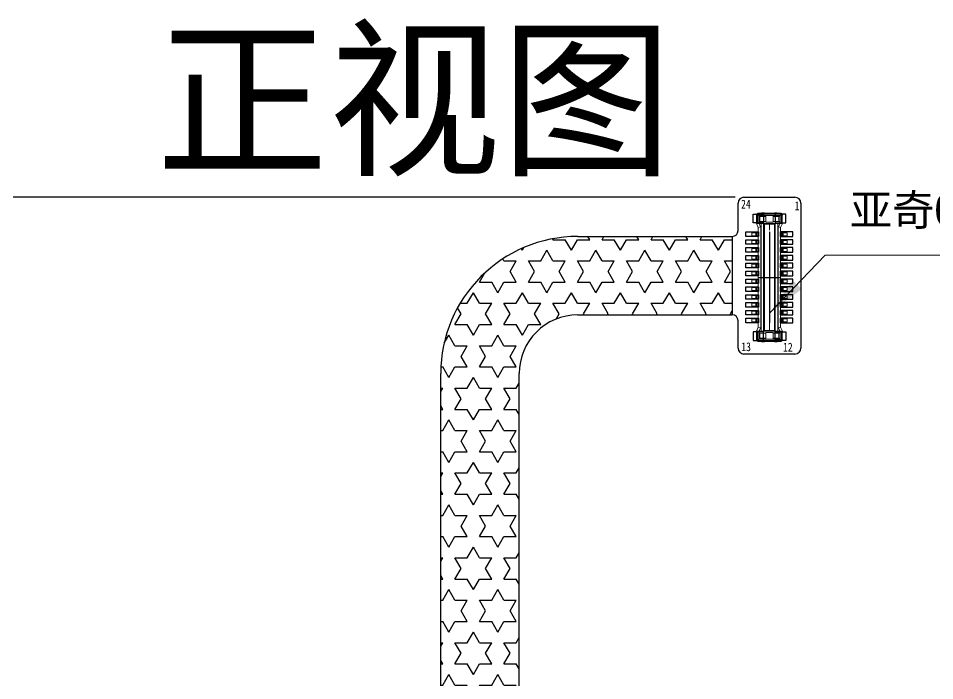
# Model space of a CAD drawing. Header units: inches. Extents: x 265 to 1423, y -753 to -394.
# Drawn here: x 1121.25 to 1168, y -570.27 to -536.46 of the extents above; entities that cross this region are included whole.
import ezdxf

# ---------------------------------------------------------------- set-up
doc = ezdxf.new("R2010")
doc.units = ezdxf.units.IN
doc.header["$LTSCALE"] = 0.909449
doc.header["$MEASUREMENT"] = 0
doc.header["$PDMODE"] = 3
doc.header["$PDSIZE"] = 0.3125
doc.linetypes.add('CENTER', pattern=[0.6, 0.375, -0.075, 0.075, -0.075])
doc.linetypes.add('CENTER2', pattern=[1.125, 0.75, -0.125, 0.125, -0.125])
doc.layers.get('0').update_dxf_attribs({"linetype": 'CONTINUOUS'})
doc.layers.get('Defpoints').update_dxf_attribs({"linetype": 'CONTINUOUS'})
for name, color, linetype in [('center', 1, 'CENTER'), ('DIM', 7, 'CONTINUOUS'), ('DIM（标注）', 3, 'CONTINUOUS')]:
    doc.layers.add(name, color=color, linetype=linetype)
doc.styles.add('CCN-1', font='SimSun.ttf', dxfattribs={"width": 0.85})
doc.styles.add('RD', font='ROMAND.shx', dxfattribs={"width": 0.8})
doc.styles.add('TITLE', font='arial.ttf')
doc.styles.add('中文', font='SimSun.ttf')
doc.styles.add('宋', font='SimSun.ttf', dxfattribs={"height": 2})
doc.styles.add('宋体', font='SimSun.ttf', dxfattribs={"width": 0.8})
doc.dimstyles.new('DIM-CCN', dxfattribs={"dimscale": 0.9, "dimtxt": 1.7, "dimasz": 1.8, "dimexe": 1.5, "dimexo": 0.5, "dimgap": 0.3, "dimtad": 1, "dimzin": 0, "dimdsep": 46, "dimtxsty": 'CCN-1', "dimblk": 'OPEN30', "dimcen": 0.05, "dimclrd": 256, "dimclre": 256, "dimclrt": 256, "dimadec": 0, "dimazin": 0, "dimtfac": 1, "dimtofl": 0, "dimtmove": 0, "dimatfit": 3, "dimldrblk": 'OPEN30', "dimfxl": 1, "dimtolj": 1, "dimtzin": 0, "dimlwd": -1, "dimlwe": -1, "dimarcsym": 0})
doc.dimstyles.new('ISO-25$7', dxfattribs={"dimscale": 0.5, "dimtxt": 2.5, "dimasz": 2, "dimexe": 1.25, "dimexo": 0.625, "dimtad": 0, "dimdsep": 46, "dimtxsty": 'TITLE', "dimcen": 2.5, "dimclrd": 7, "dimclre": 256, "dimclrt": 7, "dimadec": 0, "dimazin": 0, "dimtfac": 1, "dimtmove": 0, "dimatfit": 0, "dimfxl": 1, "dimlwd": 9, "dimlwe": 9, "dimarcsym": 0})

# ---------------------------------------------------------------- blocks, each defined once
blk = doc.blocks.new('*D173')
at = {"layer": 'Defpoints', "color": 0, "transparency": 16777216}
for p in [(1100.264, -545.595), (1158.268, -545.595), (1137.248, -606.521)]:
    blk.add_point(p, dxfattribs=at)
at = {"layer": 'DIM（标注）', "transparency": 16777216}
for p, q in [((1157.818, -545.595), (1099.364, -545.595)), ((1100.264, -604.271), (1100.264, -547.845)), ((1136.798, -606.521), (1099.364, -606.521))]:
    blk.add_line(p, q, dxfattribs=at)
for points in [[(1099.889, -547.845), (1100.639, -547.845), (1100.264, -545.595)], [(1099.889, -604.271), (1100.639, -604.271), (1100.264, -606.521)]]:
    blk.add_solid(points, dxfattribs=at)
at = {"layer": 'DIM（标注）', "transparency": 16777216, "insert": (1098.781, -576.058), "char_height": 2.25, "attachment_point": 5, "rotation": 90, "style": '宋体'}
blk.add_mtext('\\A1;60.93%%P0.5', dxfattribs=at)
blk = doc.blocks.new('_Open30')
at = {"color": 0, "linetype": 'ByBlock', "lineweight": -2}
for p, q in [((-1, 0.268), (0, 0)), ((0, 0), (-1, -0.268)), ((0, 0), (-1, 0))]:
    blk.add_line(p, q, dxfattribs=at)
blk = doc.blocks.new('A$C4DB71547')
at = {"color": 7, "lineweight": 5}
for p, q in [((-0.4, 3.267), (-0.4, 3.287)), ((-0.25, 3.287), (-0.4, 3.287)), ((-0.25, 3.267), (-0.25, 3.287)), ((0.25, 3.267), (0.25, 3.287)), ((0.25, 3.287), (0.4, 3.287)), ((0.4, 3.267), (0.4, 3.287)), ((-0.656, 3.178), (-0.657, 3.167)), ((-0.657, 2.737), (-0.657, 3.165)), ((-0.651, 3.187), (-0.656, 3.179)), ((-0.638, 3.192), (-0.651, 3.187)), ((-0.612, 3.194), (-0.638, 3.192)), ((-0.612, 2.737), (-0.612, 3.194)), ((-0.558, 3.267), (-0.558, 3.161)), ((-0.558, 3.267), (0.557, 3.267)), ((0.557, 3.217), (-0.558, 3.217)), ((-0.558, 3.161), (-0.542, 3.144)), ((-0.542, 2.796), (-0.542, 3.144)), ((-0.542, 3.144), (-0.539, 3.141)), ((-0.19, 3.141), (-0.539, 3.141)), ((-0.539, 3.141), (-0.485, 3.087)), ((-0.485, 2.837), (-0.485, 3.087)), ((-0.19, 3.087), (-0.485, 3.087)), ((-0.19, 2.837), (-0.485, 2.837)), ((-0.19, 2.796), (-0.19, 3.144)), ((0.19, 3.144), (-0.19, 3.144)), ((0.19, 2.796), (0.19, 3.144)), ((0.539, 3.141), (0.19, 3.141)), ((0.485, 3.087), (0.19, 3.087)), ((0.485, 2.837), (0.19, 2.837)), ((0.539, 3.141), (0.485, 3.087)), ((0.485, 3.087), (0.485, 2.837)), ((0.542, 3.144), (0.539, 3.141)), ((0.557, 3.161), (0.542, 3.144)), ((0.542, 2.796), (0.542, 3.144)), ((0.557, 3.267), (0.557, 3.161)), ((0.612, 2.737), (0.612, 3.194)), ((0.612, 3.194), (0.638, 3.192)), ((0.638, 3.192), (0.651, 3.187)), ((0.651, 3.187), (0.656, 3.178)), ((0.656, 3.178), (0.657, 3.167)), ((0.657, 2.737), (0.657, 3.165)), ((-0.658, 2.737), (-0.57, 2.537)), ((-0.532, 2.737), (-0.657, 2.737)), ((-0.578, 2.737), (-0.542, 2.796)), ((-0.457, 2.565), (-0.57, 2.537)), ((-0.57, -2.564), (-0.57, 2.537)), ((-0.457, 2.565), (-0.532, 2.737)), ((-0.519, 2.737), (-0.532, 2.737)), ((0.532, 2.737), (-0.519, 2.737)), ((-0.445, 2.569), (-0.457, 2.565)), ((-0.445, 2.569), (-0.445, -2.595)), ((-0.425, -2.763), (-0.425, 2.737)), ((-0.3, -2.763), (-0.3, 2.737)), ((-0.26, 2.697), (-0.3, 2.737)), ((-0.26, 2.697), (-0.26, -2.723)), ((0.26, 2.697), (-0.26, 2.697)), ((0.19, 2.796), (-0.19, 2.796)), ((0.26, 2.697), (0.3, 2.737)), ((0.26, 2.697), (0.26, -2.723)), ((0.3, 2.737), (0.3, -2.763)), ((0.425, -2.763), (0.425, 2.737)), ((0.445, 2.569), (0.445, -2.595)), ((0.445, 2.569), (0.457, 2.565)), ((0.532, 2.737), (0.457, 2.565)), ((0.457, 2.565), (0.57, 2.537)), ((0.657, 2.737), (0.532, 2.737)), ((0.578, 2.737), (0.542, 2.796)), ((0.657, 2.737), (0.57, 2.537)), ((0.57, -2.564), (0.57, 2.537)), ((-0.9, 2.112), (-0.9, 2.262)), ((-0.57, 2.262), (-0.9, 2.262)), ((-0.57, 2.112), (-0.9, 2.112)), ((-0.7, 2.112), (-0.7, 2.262)), ((-0.652, 2.262), (-0.652, 2.112)), ((-0.6, 2.112), (-0.6, 2.262)), ((0.9, 2.262), (0.57, 2.262)), ((0.9, 2.112), (0.57, 2.112)), ((0.6, 2.112), (0.6, 2.262)), ((0.652, 2.112), (0.652, 2.262)), ((0.7, 2.262), (0.7, 2.112)), ((0.9, 2.112), (0.9, 2.262)), ((-0.9, 1.712), (-0.9, 1.862)), ((-0.57, 1.862), (-0.9, 1.862)), ((-0.57, 1.712), (-0.9, 1.712)), ((-0.9, 1.312), (-0.9, 1.462)), ((-0.57, 1.462), (-0.9, 1.462)), ((-0.7, 1.712), (-0.7, 1.862)), ((-0.7, 1.312), (-0.7, 1.462)), ((-0.652, 1.862), (-0.652, 1.712)), ((-0.652, 1.462), (-0.652, 1.312)), ((-0.6, 1.712), (-0.6, 1.862)), ((-0.6, 1.312), (-0.6, 1.462)), ((0.9, 1.862), (0.57, 1.862)), ((0.9, 1.712), (0.57, 1.712)), ((0.9, 1.462), (0.57, 1.462)), ((0.6, 1.712), (0.6, 1.862)), ((0.6, 1.312), (0.6, 1.462)), ((0.652, 1.712), (0.652, 1.862)), ((0.652, 1.312), (0.652, 1.462)), ((0.7, 1.862), (0.7, 1.712)), ((0.7, 1.462), (0.7, 1.312)), ((0.9, 1.712), (0.9, 1.862)), ((0.9, 1.312), (0.9, 1.462)), ((-0.57, 1.312), (-0.9, 1.312)), ((-0.9, 0.912), (-0.9, 1.062)), ((-0.57, 1.062), (-0.9, 1.062)), ((-0.7, 0.912), (-0.7, 1.062)), ((-0.652, 1.062), (-0.652, 0.912)), ((-0.6, 0.912), (-0.6, 1.062)), ((0.9, 1.312), (0.57, 1.312)), ((0.9, 1.062), (0.57, 1.062)), ((0.6, 0.912), (0.6, 1.062)), ((0.652, 0.912), (0.652, 1.062)), ((0.7, 1.062), (0.7, 0.912)), ((0.9, 0.912), (0.9, 1.062)), ((-0.57, 0.912), (-0.9, 0.912)), ((-0.9, 0.512), (-0.9, 0.662)), ((-0.57, 0.662), (-0.9, 0.662)), ((-0.57, 0.512), (-0.9, 0.512)), ((-0.7, 0.512), (-0.7, 0.662)), ((-0.652, 0.662), (-0.652, 0.512)), ((-0.6, 0.512), (-0.6, 0.662)), ((0.9, 0.912), (0.57, 0.912)), ((0.9, 0.662), (0.57, 0.662)), ((0.9, 0.512), (0.57, 0.512)), ((0.6, 0.512), (0.6, 0.662)), ((0.652, 0.512), (0.652, 0.662)), ((0.7, 0.662), (0.7, 0.512)), ((0.9, 0.512), (0.9, 0.662)), ((-0.9, 0.112), (-0.9, 0.262)), ((-0.57, 0.262), (-0.9, 0.262)), ((-0.57, 0.112), (-0.9, 0.112)), ((-0.7, 0.112), (-0.7, 0.262)), ((-0.652, 0.262), (-0.652, 0.112)), ((-0.6, 0.112), (-0.6, 0.262)), ((0.9, 0.262), (0.57, 0.262)), ((0.9, 0.112), (0.57, 0.112)), ((0.6, 0.112), (0.6, 0.262)), ((0.652, 0.112), (0.652, 0.262)), ((0.7, 0.262), (0.7, 0.112)), ((0.9, 0.112), (0.9, 0.262)), ((-0.9, -0.288), (-0.9, -0.138)), ((-0.57, -0.138), (-0.9, -0.138)), ((-0.57, -0.288), (-0.9, -0.288)), ((-0.7, -0.288), (-0.7, -0.138)), ((-0.652, -0.138), (-0.652, -0.288)), ((-0.6, -0.288), (-0.6, -0.138)), ((0.9, -0.138), (0.57, -0.138)), ((0.9, -0.288), (0.57, -0.288)), ((0.6, -0.288), (0.6, -0.138)), ((0.652, -0.288), (0.652, -0.138)), ((0.7, -0.138), (0.7, -0.288)), ((0.9, -0.288), (0.9, -0.138)), ((-0.9, -0.688), (-0.9, -0.538)), ((-0.57, -0.538), (-0.9, -0.538)), ((-0.57, -0.688), (-0.9, -0.688)), ((-0.7, -0.688), (-0.7, -0.538)), ((-0.652, -0.538), (-0.652, -0.688)), ((-0.6, -0.688), (-0.6, -0.538)), ((0.9, -0.538), (0.57, -0.538)), ((0.9, -0.688), (0.57, -0.688)), ((0.6, -0.688), (0.6, -0.538)), ((0.652, -0.688), (0.652, -0.538)), ((0.7, -0.538), (0.7, -0.688)), ((0.9, -0.688), (0.9, -0.538)), ((-0.9, -1.088), (-0.9, -0.938)), ((-0.57, -0.938), (-0.9, -0.938)), ((-0.57, -1.088), (-0.9, -1.088)), ((-0.9, -1.488), (-0.9, -1.338)), ((-0.57, -1.338), (-0.9, -1.338)), ((-0.7, -1.088), (-0.7, -0.938)), ((-0.7, -1.488), (-0.7, -1.338)), ((-0.652, -0.938), (-0.652, -1.088)), ((-0.652, -1.338), (-0.652, -1.488)), ((-0.6, -1.088), (-0.6, -0.938)), ((-0.6, -1.488), (-0.6, -1.338)), ((0.9, -0.938), (0.57, -0.938)), ((0.9, -1.088), (0.57, -1.088)), ((0.9, -1.338), (0.57, -1.338)), ((0.6, -1.088), (0.6, -0.938)), ((0.6, -1.488), (0.6, -1.338)), ((0.652, -1.088), (0.652, -0.938)), ((0.652, -1.488), (0.652, -1.338)), ((0.7, -0.938), (0.7, -1.088)), ((0.7, -1.338), (0.7, -1.488)), ((0.9, -1.088), (0.9, -0.938)), ((0.9, -1.488), (0.9, -1.338)), ((-0.57, -1.488), (-0.9, -1.488)), ((-0.9, -1.888), (-0.9, -1.738)), ((-0.57, -1.738), (-0.9, -1.738)), ((-0.7, -1.888), (-0.7, -1.738)), ((-0.652, -1.738), (-0.652, -1.888)), ((-0.6, -1.888), (-0.6, -1.738)), ((0.9, -1.488), (0.57, -1.488)), ((0.9, -1.738), (0.57, -1.738)), ((0.6, -1.888), (0.6, -1.738)), ((0.652, -1.888), (0.652, -1.738)), ((0.7, -1.738), (0.7, -1.888)), ((0.9, -1.888), (0.9, -1.738)), ((-0.57, -1.888), (-0.9, -1.888)), ((-0.9, -2.288), (-0.9, -2.138)), ((-0.57, -2.138), (-0.9, -2.138)), ((-0.57, -2.288), (-0.9, -2.288)), ((-0.7, -2.288), (-0.7, -2.138)), ((-0.652, -2.138), (-0.652, -2.288)), ((-0.6, -2.288), (-0.6, -2.138)), ((0.9, -1.888), (0.57, -1.888)), ((0.9, -2.138), (0.57, -2.138)), ((0.9, -2.288), (0.57, -2.288)), ((0.6, -2.288), (0.6, -2.138)), ((0.652, -2.288), (0.652, -2.138)), ((0.7, -2.138), (0.7, -2.288)), ((0.9, -2.288), (0.9, -2.138)), ((-0.658, -2.764), (-0.57, -2.564)), ((-0.657, -3.191), (-0.657, -2.764)), ((-0.532, -2.764), (-0.657, -2.764)), ((-0.612, -3.221), (-0.612, -2.763)), ((-0.578, -2.763), (-0.542, -2.822)), ((-0.457, -2.592), (-0.57, -2.564)), ((-0.457, -2.592), (-0.532, -2.764)), ((0.519, -2.763), (-0.532, -2.763)), ((-0.445, -2.595), (-0.457, -2.592)), ((-0.26, -2.723), (-0.3, -2.763)), ((0.26, -2.723), (-0.26, -2.723)), ((0.26, -2.723), (0.3, -2.763)), ((0.445, -2.595), (0.457, -2.592)), ((0.457, -2.592), (0.57, -2.564)), ((0.532, -2.764), (0.457, -2.592)), ((0.532, -2.764), (0.519, -2.763)), ((0.657, -2.764), (0.532, -2.764)), ((0.578, -2.763), (0.542, -2.822)), ((0.657, -2.763), (0.57, -2.564)), ((0.612, -3.221), (0.612, -2.763)), ((0.657, -3.193), (0.657, -2.763)), ((-0.656, -3.205), (-0.657, -3.194)), ((-0.651, -3.213), (-0.656, -3.205)), ((-0.638, -3.219), (-0.651, -3.213)), ((-0.612, -3.221), (-0.638, -3.219)), ((-0.558, -3.188), (-0.542, -3.171)), ((-0.558, -3.293), (-0.558, -3.188)), ((0.557, -3.243), (-0.558, -3.243)), ((-0.542, -3.171), (-0.542, -2.822)), ((-0.542, -3.171), (-0.539, -3.167)), ((-0.539, -3.167), (-0.485, -3.113)), ((-0.539, -3.167), (-0.19, -3.167)), ((-0.485, -3.113), (-0.485, -2.863)), ((-0.19, -2.863), (-0.485, -2.863)), ((-0.19, -3.113), (-0.485, -3.113)), ((-0.19, -3.17), (-0.19, -2.823)), ((0.19, -2.823), (-0.19, -2.823)), ((0.19, -3.17), (-0.19, -3.17)), ((0.19, -3.17), (0.19, -2.823)), ((0.485, -2.863), (0.19, -2.863)), ((0.485, -3.113), (0.19, -3.113)), ((0.19, -3.167), (0.539, -3.167)), ((0.485, -2.863), (0.485, -3.113)), ((0.539, -3.167), (0.485, -3.113)), ((0.542, -3.171), (0.539, -3.167)), ((0.542, -3.171), (0.542, -2.822)), ((0.557, -3.188), (0.542, -3.171)), ((0.557, -3.293), (0.557, -3.188)), ((0.612, -3.221), (0.638, -3.219)), ((0.638, -3.219), (0.651, -3.213)), ((0.651, -3.213), (0.656, -3.205)), ((0.656, -3.205), (0.657, -3.193)), ((0.557, -3.293), (-0.558, -3.293)), ((-0.4, -3.313), (-0.4, -3.293)), ((-0.25, -3.313), (-0.4, -3.313)), ((-0.25, -3.313), (-0.25, -3.293)), ((0.25, -3.313), (0.25, -3.293)), ((0.25, -3.313), (0.4, -3.313)), ((0.4, -3.313), (0.4, -3.293))]:
    blk.add_line(p, q, dxfattribs=at)
for centre, radius, start, end in [((-0.558, 3.167), 0.1, 90, 180), ((-0.551, 3.165), 0.107, 178.6047, 180.0137), ((-0.635, 3.171), 0.0222, 158.7819, 162.5326), ((0.557, 3.167), 0.1, 0, 90), ((0.551, 3.165), 0.107, 359.9863, 1.3953), ((-0.553, -3.191), 0.105, 179.9883, 181.4198), ((-0.558, -3.193), 0.1, 180, 270), ((0.557, -3.193), 0.1, 270, 0), ((0.549, -3.191), 0.109, 358.8887, 0.0064)]:
    blk.add_arc(centre, radius, start, end, dxfattribs=at)
at = {"color": 7, "lineweight": 5, "extrusion": (0, 0, -1)}
for centre, major_axis, start_param, end_param in [((0.557, 2.995), (0.065, 0.198), -0.707723, -0.127253), ((-0.558, -3.021), (0.065, 0.198), -3.849315, -3.268845), ((0.557, -3.021), (-0.065, 0.198), -3.01434, -2.43387)]:
    blk.add_ellipse(centre, major_axis=major_axis, ratio=0.383764, start_param=start_param, end_param=end_param, dxfattribs=at)
at = {"color": 7, "lineweight": 5}
for points, knots in [([(-0.638, 3.192), (-0.628, 3.201), (-0.601, 3.213), (-0.573, 3.217), (-0.558, 3.217)], [0, 0, 0, 0, 0.465306, 1, 1, 1, 1]), ([(-0.558, 3.161), (-0.561, 3.166), (-0.569, 3.174), (-0.582, 3.184), (-0.597, 3.192), (-0.607, 3.194), (-0.612, 3.194)], [0, 0, 0, 0, 0.262675, 0.518002, 0.763606, 1, 1, 1, 1]), ([(-0.542, 2.796), (-0.538, 2.801), (-0.532, 2.811), (-0.519, 2.824), (-0.503, 2.834), (-0.491, 2.837), (-0.485, 2.837)], [0, 0, 0, 0, 0.241737, 0.487994, 0.740729, 1, 1, 1, 1]), ([(0.542, 2.796), (0.539, 2.801), (0.532, 2.811), (0.519, 2.824), (0.504, 2.834), (0.491, 2.837), (0.485, 2.837)], [0, 0, 0, 0, 0.241777, 0.488003, 0.740705, 1, 1, 1, 1]), ([(0.557, 3.217), (0.573, 3.217), (0.601, 3.213), (0.628, 3.201), (0.638, 3.192)], [0, 0, 0, 0, 0.534694, 1, 1, 1, 1]), ([(0.657, -2.764), (0.657, -2.764), (0.657, -2.764), (0.657, -2.764), (0.657, -2.764), (0.657, -2.763), (0.657, -2.763)], [0, 0, 0, 0, 0.099063, 0.225886, 0.451708, 1, 1, 1, 1]), ([(-0.638, -3.219), (-0.628, -3.227), (-0.601, -3.239), (-0.573, -3.243), (-0.558, -3.243)], [0, 0, 0, 0, 0.465306, 1, 1, 1, 1]), ([(-0.542, -2.823), (-0.538, -2.828), (-0.532, -2.838), (-0.519, -2.85), (-0.503, -2.86), (-0.491, -2.863), (-0.485, -2.863)], [0, 0, 0, 0, 0.241737, 0.487994, 0.740729, 1, 1, 1, 1]), ([(0.542, -2.822), (0.539, -2.827), (0.532, -2.837), (0.519, -2.85), (0.504, -2.86), (0.491, -2.863), (0.485, -2.863)], [0, 0, 0, 0, 0.241777, 0.488003, 0.740705, 1, 1, 1, 1]), ([(0.557, -3.243), (0.573, -3.243), (0.601, -3.239), (0.628, -3.227), (0.638, -3.219)], [0, 0, 0, 0, 0.534694, 1, 1, 1, 1])]:
    blk.add_open_spline(points, degree=3, knots=knots, dxfattribs=at)
at = {"layer": 'center', "linetype": 'CENTER2', "lineweight": 5}
for p, q in [((0, 2.697), (0, -2.723)), ((0.26, 0), (-0.26, 0))]:
    blk.add_line(p, q, dxfattribs=at)
at = {"lineweight": 5, "insert": (0.227, 3.133), "char_height": 0.005, "width": 52.19003, "attachment_point": 1, "style": 'RD'}
blk.add_mtext('{\\fFZShuTi|b0|i0|c134|p2;\\C5;REX Electronics CON-Kyocea 14-5804-024-000-829+}', dxfattribs=at)
blk = doc.blocks.new('A$C2D12074D')
at = {"color": 6}
for p, q in [((0, -0.55), (0, 0.55)), ((-2.315, 0), (2.315, 0))]:
    blk.add_line(p, q, dxfattribs=at)
for points in [[(-2.315, 1.2), (-2.315, 0.55), (-2.085, 0.55), (-2.085, 1.2)], [(-1.915, 1.2), (-1.915, 0.55), (-1.685, 0.55), (-1.685, 1.2)], [(-1.515, 1.2), (-1.515, 0.55), (-1.285, 0.55), (-1.285, 1.2)], [(-1.115, 1.2), (-1.115, 0.55), (-0.885, 0.55), (-0.885, 1.2)], [(-0.715, 1.2), (-0.715, 0.55), (-0.485, 0.55), (-0.485, 1.2)], [(-0.315, 1.2), (-0.315, 0.55), (-0.085, 0.55), (-0.085, 1.2)], [(0.085, 1.2), (0.085, 0.55), (0.315, 0.55), (0.315, 1.2)], [(0.485, 1.2), (0.485, 0.55), (0.715, 0.55), (0.715, 1.2)], [(0.885, 1.2), (0.885, 0.55), (1.115, 0.55), (1.115, 1.2)], [(1.285, 1.2), (1.285, 0.55), (1.515, 0.55), (1.515, 1.2)], [(1.685, 1.2), (1.685, 0.55), (1.915, 0.55), (1.915, 1.2)], [(2.085, 1.2), (2.085, 0.55), (2.315, 0.55), (2.315, 1.2)], [(-3.23, 0.83), (-3.23, 0.3), (-2.78, 0.3), (-2.78, 0.83)], [(3.23, 0.83), (3.23, 0.3), (2.78, 0.3), (2.78, 0.83)], [(-3.23, -0.83), (-3.23, -0.3), (-2.78, -0.3), (-2.78, -0.83)], [(3.23, -0.83), (3.23, -0.3), (2.78, -0.3), (2.78, -0.83)], [(-2.315, -1.2), (-2.315, -0.55), (-2.085, -0.55), (-2.085, -1.2)], [(-1.915, -1.2), (-1.915, -0.55), (-1.685, -0.55), (-1.685, -1.2)], [(-1.515, -1.2), (-1.515, -0.55), (-1.285, -0.55), (-1.285, -1.2)], [(-1.115, -1.2), (-1.115, -0.55), (-0.885, -0.55), (-0.885, -1.2)], [(-0.715, -1.2), (-0.715, -0.55), (-0.485, -0.55), (-0.485, -1.2)], [(-0.315, -1.2), (-0.315, -0.55), (-0.085, -0.55), (-0.085, -1.2)], [(0.085, -1.2), (0.085, -0.55), (0.315, -0.55), (0.315, -1.2)], [(0.485, -1.2), (0.485, -0.55), (0.715, -0.55), (0.715, -1.2)], [(0.885, -1.2), (0.885, -0.55), (1.115, -0.55), (1.115, -1.2)], [(1.285, -1.2), (1.285, -0.55), (1.515, -0.55), (1.515, -1.2)], [(1.685, -1.2), (1.685, -0.55), (1.915, -0.55), (1.915, -1.2)], [(2.085, -1.2), (2.085, -0.55), (2.315, -0.55), (2.315, -1.2)]]:
    blk.add_lwpolyline(points, close=True, dxfattribs=at)

msp = doc.modelspace()

# ---------------------------------------------------------------- hatches: boundary and pattern name
h = msp.add_hatch()
h.set_pattern_fill('STARS', color=5, scale=5, style=0)
h.set_pattern_definition([(0, (442.2761, 0), (0, 1.0825318), [0.625, -0.625]), (60, (442.2761, 0), (-0.9375, 0.5412659), [0.625, -0.625]), (120, (442.5886, 0.5413), (-0.9375, -0.5412659), [0.625, -0.625])])
h.paths.add_polyline_path([(1146.801, -554.595, -0.414214), (1149.801, -551.595), (1157.668, -551.595), (1157.668, -547.595), (1149.801, -547.595, 0.414214), (1142.801, -554.595), (1142.801, -576.227, -0.414214), (1141.801, -577.227), (1134.101, -577.227, 0.414214), (1132.101, -579.227), (1132.101, -594.686), (1159.87, -594.686, 0.01912), (1160.804, -593.245), (1160.804, -580.227, 0.414214), (1157.804, -577.227), (1147.801, -577.227, -0.414214), (1146.801, -576.227)])
h.paths.add_polyline_path([(1144.883, -580.7), (1146.723, -580.7, -2.414256), (1146.743, -580.72), (1146.743, -581.543, -1.180063), (1146.736, -581.582, -1.180048), (1146.698, -581.589), (1144.883, -581.589, -2.414171), (1144.863, -581.569), (1144.863, -580.72, -2.414171)], flags=0)
h.paths.add_polyline_path([(1147.071, -580.805), (1147.579, -580.805, -1.056683), (1147.599, -580.806, -0.446875), (1147.589, -580.817), (1147.589, -580.907, -1), (1147.589, -580.927), (1147.589, -581.019, -1), (1147.589, -581.04), (1147.589, -581.063, -1), (1147.589, -581.084), (1147.589, -582.01, -0.615346), (1147.597, -582.026, -1.381745), (1147.579, -582.032), (1147.071, -582.032, -2.414214), (1147.061, -582.022), (1147.061, -580.815, -0.676517), (1147.054, -580.798, -0.676517)], flags=0)
h.paths.add_polyline_path([(1148.259, -580.725, -2.414214), (1148.269, -580.735), (1148.269, -581.941, -0.676517), (1148.276, -581.959, -0.676517), (1148.258, -581.952), (1147.751, -581.952, -1.056683), (1147.73, -581.951, -0.446875), (1147.74, -581.939), (1147.74, -581.85, -1), (1147.74, -581.829), (1147.74, -581.737, -1), (1147.74, -581.717), (1147.74, -581.693, -1), (1147.74, -581.673), (1147.74, -580.747, -0.615346), (1147.732, -580.731, -1.381745), (1147.751, -580.725)], flags=0)
h.paths.add_polyline_path([(1147.749, -580.731, -1.980676), (1147.732, -580.731, -1.980676)], flags=0)
h.paths.add_polyline_path([(1147.589, -580.795, 1), (1147.589, -580.815)], flags=0)
h.paths.add_polyline_path([(1148.269, -580.714, 1), (1148.269, -580.735, 1)], flags=0)
h.paths.add_polyline_path([(1148.438, -580.778), (1148.946, -580.778, -2.414214), (1148.956, -580.789), (1148.956, -581.995, -0.676517), (1148.963, -582.013, -0.676517), (1148.946, -582.006), (1148.438, -582.006, -1.056683), (1148.418, -582.004, -0.446875), (1148.428, -581.993), (1148.428, -581.904, -1), (1148.428, -581.883), (1148.428, -581.791, -1), (1148.428, -581.771), (1148.428, -581.747, -1), (1148.428, -581.726), (1148.428, -580.801, -0.615346), (1148.42, -580.784, -1.381745)], flags=0)
h.paths.add_polyline_path([(1148.436, -580.784, -0.615348), (1148.428, -580.801, -0.615346), (1148.42, -580.784, -1.980673)], flags=0)
h.paths.add_polyline_path([(1144.883, -580.7), (1146.723, -580.7, -2.414256), (1146.743, -580.72), (1146.743, -581.543, -0.858036), (1146.749, -581.582, -0.858036), (1146.743, -581.621), (1146.743, -582.445, -1.180063), (1146.736, -582.484, -1.180048), (1146.698, -582.49), (1144.883, -582.49, -2.414171), (1144.863, -582.47), (1144.863, -581.621, -0.512803), (1144.844, -581.595, -0.512803), (1144.863, -581.569), (1144.863, -580.72, -2.414171)], flags=0)
h.paths.add_polyline_path([(1144.883, -580.7, -1), (1144.843, -580.7, -1)], flags=0)
h.paths.add_polyline_path([(1148.946, -580.778, 1), (1148.966, -580.778, 1)], flags=0)
h.paths.add_polyline_path([(1147.061, -582.022, 1), (1147.061, -582.042, 1)], flags=0)
h.paths.add_polyline_path([(1147.74, -581.942, -1), (1147.74, -581.962, -1)], flags=0)
h.paths.add_polyline_path([(1147.597, -582.026, -0.615348), (1147.589, -582.042, -0.615346), (1147.581, -582.026, -1.980673)], flags=0)
h.paths.add_polyline_path([(1145.305, -582.55), (1145.398, -582.55, -1), (1145.418, -582.55), (1145.442, -582.55, -1), (1145.462, -582.55), (1146.388, -582.55, -0.615346), (1146.404, -582.542, -1.381745), (1146.41, -582.56), (1146.41, -583.068, -1), (1146.41, -583.089), (1146.41, -583.089, -1), (1146.41, -583.11), (1146.41, -583.618, -2.414214), (1146.4, -583.628), (1145.194, -583.628, -0.676517), (1145.176, -583.635, -0.676517), (1145.183, -583.617), (1145.183, -583.11, -1), (1145.183, -583.089), (1145.183, -583.089, -0.19644), (1145.176, -583.086, -0.676517), (1145.183, -583.068), (1145.183, -582.56, -1.056683), (1145.184, -582.54, -0.446875), (1145.196, -582.55), (1145.285, -582.55, -1)], flags=0)
h.paths.add_polyline_path([(1144.883, -581.601), (1146.723, -581.601, -2.414256), (1146.743, -581.621), (1146.743, -582.445, -1.180063), (1146.736, -582.484, -1.180048), (1146.698, -582.49), (1144.883, -582.49, -2.414171), (1144.863, -582.47), (1144.863, -581.621, -2.414171)], flags=0)
h.paths.add_polyline_path([(1148.428, -581.995, -1), (1148.428, -582.016, -1)], flags=0)
h.paths.add_polyline_path([(1141.76, -582.192), (1141.76, -589.981), (1136.687, -589.981), (1136.687, -582.192)], flags=16)
h.paths.add_polyline_path([(1145.305, -582.55), (1145.398, -582.55, -1), (1145.418, -582.55), (1145.442, -582.55, -1), (1145.462, -582.55), (1146.388, -582.55, -0.615346), (1146.404, -582.542, -1.381745), (1146.41, -582.56), (1146.41, -583.068, -2.414214), (1146.4, -583.079), (1145.194, -583.079, -0.676517), (1145.176, -583.086, -0.676517), (1145.183, -583.068), (1145.183, -582.56, -1.056683), (1145.184, -582.54, -0.446875), (1145.196, -582.55), (1145.285, -582.55, -1)], flags=0)
h.paths.add_polyline_path([(1145.305, -583.1), (1145.398, -583.1, -1), (1145.418, -583.1), (1145.442, -583.1, -1), (1145.462, -583.1), (1146.388, -583.1, -0.615346), (1146.404, -583.091, -1.381745), (1146.41, -583.11), (1146.41, -583.618, -2.414214), (1146.4, -583.628), (1145.194, -583.628, -0.676517), (1145.176, -583.635, -0.676517), (1145.183, -583.617), (1145.183, -583.11, -1.056683), (1145.184, -583.089, -0.446875), (1145.196, -583.1), (1145.285, -583.1, -1)], flags=0)
h.paths.add_polyline_path([(1145.173, -583.1, -1), (1145.193, -583.1, -1)], flags=0)
h.paths.add_polyline_path([(1150.549, -580.679), (1150.989, -580.679), (1154.389, -580.679), (1154.749, -580.679), (1154.749, -581.879), (1154.749, -583.079), (1154.149, -583.079), (1154.149, -583.529), (1153.764, -583.529), (1153.764, -583.979), (1153.534, -583.979), (1153.534, -583.529), (1153.364, -583.529), (1153.364, -583.979), (1153.134, -583.979), (1153.134, -583.429), (1152.964, -583.429), (1152.964, -583.979), (1152.734, -583.979), (1152.734, -583.429), (1152.564, -583.429), (1152.564, -583.979), (1152.334, -583.979), (1152.334, -583.429), (1152.164, -583.429), (1152.164, -583.979), (1151.934, -583.979), (1151.934, -583.529), (1151.764, -583.529), (1151.764, -583.979), (1151.534, -583.979), (1151.534, -583.529), (1151.149, -583.529), (1151.149, -583.079), (1150.549, -583.079), (1150.549, -581.329)], flags=0)
h.paths.add_polyline_path([(1147.269, -583.469), (1148.118, -583.469, -2.414171), (1148.138, -583.489), (1148.138, -585.329, -2.414256), (1148.118, -585.349), (1147.295, -585.349, -1.180063), (1147.256, -585.342, -1.180048), (1147.249, -585.303), (1147.249, -583.489, -2.414171)], flags=0)
h.paths.add_polyline_path([(1147.249, -583.449, -1), (1147.249, -583.489, -1)], flags=0)
h.paths.add_polyline_path([(1148.138, -583.449, -1), (1148.138, -583.489, -1)], flags=0)
h.paths.add_polyline_path([(1144.883, -583.671), (1146.723, -583.671, -2.414256), (1146.743, -583.691), (1146.743, -584.515, -1.180063), (1146.736, -584.554, -1.180048), (1146.698, -584.56), (1144.883, -584.56, -2.414171), (1144.863, -584.54), (1144.863, -583.691, -2.414171)], flags=0)
h.paths.add_polyline_path([(1146.404, -583.091, -1.980676), (1146.404, -583.108, -1.980676)], flags=0)
h.paths.add_polyline_path([(1144.843, -583.671, -1), (1144.883, -583.671, -1)], flags=0)
h.paths.add_polyline_path([(1147.235, -585.309), (1147.26, -585.335, -0.114439), (1147.268, -585.33, 0.5144), (1147.249, -585.303, 0.198908)], flags=0)
h.paths.add_polyline_path([(1146.763, -583.671, -1), (1146.723, -583.671, -1)], flags=0)
h.paths.add_polyline_path([(1145.19, -584.62), (1146.396, -584.62, -0.676517), (1146.414, -584.613, -0.676517), (1146.407, -584.63), (1146.407, -585.138, -1.056683), (1146.406, -585.158, -0.446875), (1146.395, -585.148), (1146.305, -585.148, -1), (1146.285, -585.148), (1146.192, -585.148, -1), (1146.172, -585.148), (1146.148, -585.148, -1), (1146.128, -585.148), (1145.202, -585.148, -0.615346), (1145.186, -585.156, -1.381745), (1145.18, -585.138), (1145.18, -584.63, -2.414214)], flags=0)
h.paths.add_polyline_path([(1145.19, -584.62, -1), (1145.17, -584.62, -1)], flags=0)
h.paths.add_polyline_path([(1144.843, -584.56, -1), (1144.883, -584.56, -1)], flags=0)
h.paths.add_polyline_path([(1150.659, -580.679), (1150.809, -580.679), (1150.809, -581.129), (1150.659, -581.305)], flags=0)
h.paths.add_polyline_path([(1150.839, -581.329), (1154.459, -581.329), (1154.459, -581.939), (1154.199, -581.939), (1154.179, -581.959), (1154.179, -582.288), (1151.119, -582.288), (1151.119, -581.959), (1151.099, -581.939), (1150.839, -581.939)], flags=0)
h.paths.add_polyline_path([(1148.805, -584.583), (1150.012, -584.583, -0.676517), (1150.029, -584.576, -0.676517), (1150.022, -584.593), (1150.022, -585.101, -1.056683), (1150.021, -585.121, -0.446875), (1150.01, -585.111), (1149.92, -585.111, -1), (1149.9, -585.111), (1149.807, -585.111, -1), (1149.787, -585.111), (1149.763, -585.111, -1), (1149.743, -585.111), (1148.817, -585.111, -0.615346), (1148.801, -585.119, -1.381745), (1148.795, -585.101), (1148.795, -584.593, -2.414214)], flags=0)
h.paths.add_polyline_path([(1148.785, -584.583, 1), (1148.805, -584.583, 1)], flags=0)
h.paths.add_polyline_path([(1145.692, -585.651), (1146.2, -585.651, -2.414214), (1146.21, -585.661), (1146.21, -586.868, -0.676517), (1146.217, -586.885, -0.676517), (1146.2, -586.878), (1145.692, -586.878, -1.056683), (1145.672, -586.877, -0.446875), (1145.682, -586.866), (1145.682, -586.776, -1), (1145.682, -586.756), (1145.682, -586.663, -1), (1145.682, -586.643), (1145.682, -586.619, -1), (1145.682, -586.599), (1145.682, -585.673, -0.615346), (1145.674, -585.657, -1.381745)], flags=0)
h.paths.add_polyline_path([(1145.69, -585.657, -1.980676), (1145.674, -585.657, -1.980676)], flags=0)
h.paths.add_polyline_path([(1145.454, -585.663, -0.446875), (1145.444, -585.675), (1145.444, -585.764, -1), (1145.444, -585.785), (1145.444, -585.877, -1), (1145.444, -585.897), (1145.444, -585.921, -1), (1145.444, -585.941), (1145.444, -586.867, -0.615346), (1145.452, -586.883, -1.381745), (1145.434, -586.889), (1144.926, -586.889, -2.414214), (1144.915, -586.879), (1144.915, -585.673, -0.676517), (1144.908, -585.655, -0.676517), (1144.926, -585.662), (1145.434, -585.662, -1.056683)], flags=0)
h.paths.add_polyline_path([(1145.444, -585.652, 1), (1145.444, -585.673)], flags=0)
h.paths.add_polyline_path([(1148.801, -585.103, -1.980676), (1148.801, -585.119, -1.980676)], flags=0)
h.paths.add_polyline_path([(1146.21, -585.661, 1), (1146.21, -585.641, 1)], flags=0)
h.paths.add_polyline_path([(1146.314, -585.651), (1146.822, -585.651, -2.414214), (1146.832, -585.661), (1146.832, -586.868, -0.676517), (1146.839, -586.885, -0.676517), (1146.821, -586.878), (1146.314, -586.878, -1.056683), (1146.293, -586.877, -0.446875), (1146.303, -586.866), (1146.303, -586.776, -1), (1146.303, -586.756), (1146.303, -586.663, -1), (1146.303, -586.643), (1146.303, -586.619, -1), (1146.303, -586.599), (1146.303, -585.673, -0.615346), (1146.295, -585.657, -1.381745)], flags=0)
h.paths.add_polyline_path([(1146.312, -585.657, -1.980676), (1146.295, -585.657, -1.980676)], flags=0)
h.paths.add_polyline_path([(1146.832, -585.661, -1), (1146.832, -585.641, -1)], flags=0)
h.paths.add_polyline_path([(1147.698, -585.821), (1148.522, -585.821, -1.180063), (1148.561, -585.827, -1.180048), (1148.567, -585.866), (1148.567, -587.68, -2.414171), (1148.547, -587.7), (1147.698, -587.7, -2.414171), (1147.678, -587.68), (1147.678, -585.841, -2.414256)], flags=0)
h.paths.add_polyline_path([(1147.678, -585.841, -1), (1147.678, -585.801, -1)], flags=0)
h.paths.add_polyline_path([(1148.561, -585.827, -4.311752), (1148.549, -585.84, -4.311752)], flags=0)
h.paths.add_polyline_path([(1147.678, -587.72, 1), (1147.678, -587.68, 1)], flags=0)
h.paths.add_polyline_path([(1149.278, -585.837), (1150.127, -585.837, -2.414171), (1150.147, -585.857), (1150.147, -587.696, -2.414256), (1150.127, -587.716), (1149.304, -587.716, -1.180063), (1149.265, -587.71, -1.180048), (1149.258, -587.671), (1149.258, -585.857, -2.414171)], flags=0)
h.paths.add_polyline_path([(1149.258, -585.817, -1), (1149.258, -585.857, -1)], flags=0)
h.paths.add_polyline_path([(1150.147, -585.817, 1), (1150.147, -585.857, 1)], flags=0)
h.paths.add_polyline_path([(1148.662, -586.153), (1149.17, -586.153, -2.414214), (1149.181, -586.163), (1149.181, -587.37, -0.676517), (1149.188, -587.387, -0.676517), (1149.17, -587.38), (1148.662, -587.38, -1.056683), (1148.642, -587.379, -0.446875), (1148.652, -587.368), (1148.652, -587.278, -1), (1148.652, -587.258), (1148.652, -587.166, -1), (1148.652, -587.145), (1148.652, -587.121, -1), (1148.652, -587.101), (1148.652, -586.175, -0.615346), (1148.644, -586.159, -1.381745)], flags=0)
h.paths.add_polyline_path([(1148.661, -586.159, -0.615348), (1148.652, -586.175, -0.615346), (1148.644, -586.159, -1.980673)], flags=0)
h.paths.add_polyline_path([(1146.303, -586.888, 1), (1146.303, -586.868, 1)], flags=0)
h.paths.add_polyline_path([(1149.181, -586.163, 1), (1149.181, -586.143, 1)], flags=0)
h.paths.add_polyline_path([(1145.452, -586.883, -1.980676), (1145.436, -586.883, -1.980676)], flags=0)
h.paths.add_polyline_path([(1145.682, -586.868, -1), (1145.682, -586.888, -1)], flags=0)
h.paths.add_polyline_path([(1144.915, -586.9, -1), (1144.915, -586.879, -1)], flags=0)
h.paths.add_polyline_path([(1150.831, -585.821), (1151.655, -585.821, -1.180063), (1151.694, -585.827, -1.180048), (1151.7, -585.866), (1151.7, -587.68, -2.414171), (1151.68, -587.7), (1150.831, -587.7, -2.414171), (1150.811, -587.68), (1150.811, -585.841, -2.414256)], flags=0)
h.paths.add_polyline_path([(1150.811, -585.841, -1), (1150.811, -585.801, -1)], flags=0)
h.paths.add_polyline_path([(1150.225, -586.157), (1150.733, -586.157, -1.056683), (1150.753, -586.158, -0.446875), (1150.743, -586.169), (1150.743, -586.258, -1), (1150.743, -586.279), (1150.743, -586.371, -1), (1150.743, -586.392), (1150.743, -586.415, -1), (1150.743, -586.436), (1150.743, -587.361, -0.615346), (1150.751, -587.378, -1.381745), (1150.733, -587.384), (1150.225, -587.384, -2.414214), (1150.215, -587.374), (1150.215, -586.167, -0.676517), (1150.208, -586.15, -0.676517)], flags=0)
h.paths.add_polyline_path([(1145.353, -587.183, -0.446875), (1145.343, -587.194), (1145.343, -587.284, -1), (1145.343, -587.304), (1145.343, -587.397, -1), (1145.343, -587.417), (1145.343, -587.441, -1), (1145.343, -587.461), (1145.343, -588.387, -0.615346), (1145.351, -588.403, -1.381745), (1145.333, -588.409), (1144.825, -588.409, -2.414214), (1144.815, -588.399), (1144.815, -587.193, -0.676517), (1144.808, -587.175, -0.676517), (1144.825, -587.182), (1145.333, -587.182, -1.056683)], flags=0)
h.paths.add_polyline_path([(1145.343, -587.172, 1), (1145.343, -587.192)], flags=0)
h.paths.add_polyline_path([(1145.524, -587.236), (1146.032, -587.236, -1.056683), (1146.052, -587.237, -0.446875), (1146.042, -587.249), (1146.042, -587.338, -1), (1146.042, -587.359), (1146.042, -587.451, -1), (1146.042, -587.471), (1146.042, -587.495, -1), (1146.042, -587.515), (1146.042, -588.441, -0.615346), (1146.05, -588.457, -1.381745), (1146.032, -588.463), (1145.524, -588.463, -2.414214), (1145.514, -588.453), (1145.514, -587.247, -0.676517), (1145.507, -587.229, -0.676517)], flags=0)
h.paths.add_polyline_path([(1146.042, -587.226, 1), (1146.042, -587.246)], flags=0)
h.paths.add_polyline_path([(1146.212, -587.29), (1146.719, -587.29, -1.056683), (1146.74, -587.291, -0.446875), (1146.73, -587.302), (1146.73, -587.392, -1), (1146.73, -587.412), (1146.73, -587.505, -1), (1146.73, -587.525), (1146.73, -587.549, -1), (1146.73, -587.569), (1146.73, -588.495, -0.615346), (1146.738, -588.511, -1.381745), (1146.719, -588.517), (1146.211, -588.517, -2.414214), (1146.201, -588.507), (1146.201, -587.301, -0.676517), (1146.194, -587.283, -0.676517)], flags=0)
h.paths.add_polyline_path([(1146.73, -587.3, 1), (1146.73, -587.28, 1)], flags=0)
h.paths.add_polyline_path([(1150.743, -586.167, -1), (1150.743, -586.146, -1)], flags=0)
h.paths.add_polyline_path([(1151.694, -585.827, -4.311752), (1151.681, -585.84, -4.311752)], flags=0)
h.paths.add_polyline_path([(1150.811, -587.72, -1), (1150.811, -587.68, -1)], flags=0)
h.paths.add_polyline_path([(1148.652, -587.37, -1), (1148.652, -587.39, -1)], flags=0)
h.paths.add_polyline_path([(1151.794, -586.153), (1152.302, -586.153, -2.414214), (1152.312, -586.163), (1152.312, -587.37, -0.676517), (1152.319, -587.387, -0.676517), (1152.302, -587.38), (1151.794, -587.38, -1.056683), (1151.774, -587.379, -0.446875), (1151.784, -587.368), (1151.784, -587.278, -1), (1151.784, -587.258), (1151.784, -587.166, -1), (1151.784, -587.145), (1151.784, -587.122, -1), (1151.784, -587.101), (1151.784, -586.175, -0.615346), (1151.776, -586.159, -1.381745)], flags=0)
h.paths.add_polyline_path([(1151.792, -586.159, -1.980676), (1151.776, -586.159, -1.980676)], flags=0)
h.paths.add_polyline_path([(1152.312, -586.163, 1), (1152.312, -586.143, 1)], flags=0)
h.paths.add_polyline_path([(1152.839, -585.848), (1153.663, -585.848, -1.180063), (1153.701, -585.854, -1.180048), (1153.708, -585.893), (1153.708, -587.708, -2.414171), (1153.688, -587.728), (1152.839, -587.728, -2.414171), (1152.819, -587.708), (1152.819, -585.868, -2.414256)], flags=0)
h.paths.add_polyline_path([(1152.819, -585.868, 1), (1152.819, -585.828, 1)], flags=0)
h.paths.add_polyline_path([(1147.117, -588.102), (1148.931, -588.102, -2.414171), (1148.951, -588.122), (1148.951, -588.971, -2.414171), (1148.931, -588.991), (1147.091, -588.991, -2.414256), (1147.071, -588.971), (1147.071, -588.148, -1.180063), (1147.078, -588.109, -1.180048)], flags=0)
h.paths.add_polyline_path([(1150.215, -587.374, 1), (1150.215, -587.394, 1)], flags=0)
h.paths.add_polyline_path([(1145.351, -588.403, -1.980676), (1145.335, -588.403, -1.980676)], flags=0)
h.paths.add_polyline_path([(1144.815, -588.399, -1), (1144.815, -588.419, -1)], flags=0)
h.paths.add_polyline_path([(1145.514, -588.474, -0.063255), (1145.511, -588.473, 0.063255)], flags=0)
h.paths.add_polyline_path([(1146.05, -588.457, -1.980676), (1146.034, -588.457, -1.980676)], flags=0)
h.paths.add_polyline_path([(1150.751, -587.378, -1.980676), (1150.735, -587.378, -1.980676)], flags=0)
h.paths.add_polyline_path([(1146.201, -588.507, 1), (1146.201, -588.527, 1)], flags=0)
h.paths.add_polyline_path([(1147.09, -588.121, -4.311752), (1147.078, -588.109, -4.311752)], flags=0)
h.paths.add_polyline_path([(1146.738, -588.511, -1.980676), (1146.721, -588.511, -1.980676)], flags=0)
h.paths.add_polyline_path([(1153.683, -585.828, 0.198917), (1153.668, -585.834), (1153.694, -585.859, -0.114448), (1153.701, -585.854, 0.5144)], flags=0)
h.paths.add_polyline_path([(1152.819, -587.748, 1), (1152.819, -587.708, 1)], flags=0)
h.paths.add_polyline_path([(1150.894, -588.219), (1150.856, -588.219), (1150.856, -588.257, 0.414214)], flags=0)
h.paths.add_polyline_path([(1145.536, -588.769), (1146.043, -588.769, -1.056683), (1146.064, -588.77, -0.446875), (1146.053, -588.781), (1146.053, -588.871, -1), (1146.053, -588.891), (1146.053, -588.984, -1), (1146.053, -589.004), (1146.053, -589.028, -1), (1146.053, -589.048), (1146.053, -589.974, -0.615346), (1146.062, -589.99, -1.381745), (1146.043, -589.996), (1145.535, -589.996, -2.414214), (1145.525, -589.986), (1145.525, -588.779, -0.676517), (1145.518, -588.762, -0.676517)], flags=0)
h.paths.add_polyline_path([(1146.053, -588.759, 1), (1146.053, -588.779)], flags=0)
h.paths.add_polyline_path([(1146.223, -588.823), (1146.731, -588.823, -1.056683), (1146.751, -588.824, -0.446875), (1146.741, -588.835), (1146.741, -588.925, -1), (1146.741, -588.945), (1146.741, -589.037, -1), (1146.741, -589.058), (1146.741, -589.081, -1), (1146.741, -589.102), (1146.741, -590.028, -0.615346), (1146.749, -590.044, -1.381745), (1146.731, -590.05), (1146.223, -590.05, -2.414214), (1146.213, -590.04), (1146.213, -588.833, -0.676517), (1146.206, -588.816, -0.676517)], flags=0)
h.paths.add_polyline_path([(1145.376, -588.883), (1145.376, -590.09, -0.676517), (1145.383, -590.107, -0.676517), (1145.365, -590.1), (1144.858, -590.1, -1.056683), (1144.837, -590.099, -0.446875), (1144.847, -590.088), (1144.847, -589.998, -1), (1144.847, -589.978), (1144.847, -589.885, -1), (1144.847, -589.865), (1144.847, -589.841, -1), (1144.847, -589.821), (1144.847, -588.895, -0.615346), (1144.839, -588.879, -1.381745), (1144.858, -588.873), (1145.366, -588.873, -2.414214)], flags=0)
h.paths.add_polyline_path([(1145.376, -588.883, 1), (1145.376, -588.863, 1)], flags=0)
h.paths.add_polyline_path([(1144.856, -588.879, -1.980676), (1144.839, -588.879, -1.980676)], flags=0)
h.paths.add_polyline_path([(1146.741, -588.813, 1), (1146.741, -588.833)], flags=0)
h.paths.add_polyline_path([(1151.784, -587.37, -1), (1151.784, -587.39, -1)], flags=0)
h.paths.add_polyline_path([(1149.142, -590.001), (1149.18, -590.001), (1149.153, -589.974, 0.198944)], flags=0)
h.paths.add_polyline_path([(1149.074, -588.181, -1), (1149.074, -588.257), (1149.074, -589.857, -1), (1149.074, -589.933, -1), (1149.074, -589.857), (1149.074, -588.257, -1)], flags=0)
h.paths.add_polyline_path([(1148.971, -588.102, -1), (1148.931, -588.102, -1)], flags=0)
h.paths.add_polyline_path([(1151.114, -588.164), (1151.963, -588.164, -2.414171), (1151.983, -588.184), (1151.983, -590.024, -2.414256), (1151.963, -590.044), (1151.14, -590.044, -1.180063), (1151.101, -590.037, -1.180048), (1151.094, -589.999), (1151.094, -588.184, -2.414171)], flags=0)
h.paths.add_polyline_path([(1151.094, -588.144, 1), (1151.094, -588.184, 1)], flags=0)
h.paths.add_polyline_path([(1151.983, -588.184, -1), (1151.983, -588.144, -1)], flags=0)
h.paths.add_polyline_path([(1147.051, -588.991, 1), (1147.091, -588.991, 1)], flags=0)
h.paths.add_polyline_path([(1147.279, -589.321, -0.446875), (1147.291, -589.331), (1147.38, -589.331, -1), (1147.401, -589.331), (1147.493, -589.331, -1), (1147.513, -589.331), (1147.537, -589.331, -1), (1147.557, -589.331), (1148.483, -589.331, -0.615346), (1148.499, -589.323, -1.381745), (1148.505, -589.342), (1148.505, -589.85, -2.414214), (1148.495, -589.86), (1147.289, -589.86, -0.676517), (1147.271, -589.867, -0.676517), (1147.278, -589.849), (1147.278, -589.342, -1.056683)], flags=0)
h.paths.add_polyline_path([(1147.268, -589.331), (1147.289, -589.331, 1)], flags=0)
h.paths.add_polyline_path([(1148.499, -589.323, -1.980676), (1148.499, -589.34, -1.980676)], flags=0)
h.paths.add_polyline_path([(1151.113, -590.025, -4.311752), (1151.101, -590.037, -4.311752)], flags=0)
h.paths.add_polyline_path([(1145.525, -590.006, -1), (1145.525, -589.986, -1)], flags=0)
h.paths.add_polyline_path([(1146.062, -589.99, -1.980676), (1146.045, -589.99, -1.980676)], flags=0)
h.paths.add_polyline_path([(1146.202, -590.05, 1), (1146.223, -590.05, 1)], flags=0)
h.paths.add_polyline_path([(1146.749, -590.044, -1.980676), (1146.733, -590.044, -1.980676)], flags=0)
h.paths.add_polyline_path([(1148.495, -589.86, 1), (1148.516, -589.86, 1)], flags=0)
h.paths.add_polyline_path([(1152.258, -588.06), (1154.536, -588.06, -2.414171), (1154.556, -588.08), (1154.556, -589.959, -2.414171), (1154.536, -589.979), (1152.255, -589.979, -2.414171), (1152.235, -589.959), (1152.235, -588.083, -0.704553), (1152.222, -588.047, -0.704563)], flags=0)
h.paths.add_polyline_path([(1154.536, -588.06, -1), (1154.576, -588.06, -1)], flags=0)
h.paths.add_polyline_path([(1152.215, -589.979, -1), (1152.255, -589.979, -1)], flags=0)
h.paths.add_polyline_path([(1150.322, -584.525), (1151.403, -584.525), (1151.403, -583.213), (1150.322, -583.213)], flags=8)
h.paths.add_polyline_path([(1153.957, -584.543), (1155.04, -584.543), (1155.04, -583.223), (1153.957, -583.223)], flags=8)
h.paths.add_polyline_path([(1145.069, -580.203, 0.414214), (1144.569, -580.703), (1144.569, -589.853, 0.414214), (1145.069, -590.353), (1154.649, -590.353, 0.414214), (1155.149, -589.853), (1155.149, -580.703, 0.414214), (1154.649, -580.203)], flags=16)

# ---------------------------------------------------------------- linework, layer by layer
at = {"color": 7, "linetype": 'Continuous'}
for p, q in [((1157.968, -547.295), (1157.968, -545.895)), ((1158.268, -545.595), (1160.868, -545.595)), ((1161.168, -545.895), (1161.168, -553.295)), ((1149.801, -547.595), (1157.668, -547.595)), ((1149.801, -551.595), (1157.668, -551.595)), ((1157.968, -553.295), (1157.968, -551.895)), ((1160.868, -553.595), (1158.268, -553.595)), ((1142.801, -576.227), (1142.801, -554.595)), ((1146.801, -576.227), (1146.801, -554.595))]:
    msp.add_line(p, q, dxfattribs=at)
msp.add_line((1157.668, -547.595), (1157.668, -551.595))
for centre, radius, start, end in [((1158.268, -545.895), 0.3, 90, 180), ((1160.868, -545.895), 0.3, 0, 90), ((1157.668, -547.295), 0.3, 270, 0), ((1149.801, -554.595), 7, 90, 180), ((1149.801, -554.595), 3, 90, 180), ((1157.668, -551.895), 0.3, 0, 90), ((1158.268, -553.295), 0.3, 180, 270), ((1160.868, -553.295), 0.3, 270, 0)]:
    msp.add_arc(centre, radius, start, end, dxfattribs=at)

# ---------------------------------------------------------------- block references
at = {"color": 30, "linetype": 'Continuous'}
for name, p, rotation in [('A$C4DB71547', (1159.568, -549.695), 180), ('A$C2D12074D', (1159.568, -549.682), 270)]:
    msp.add_blockref(name, p, dxfattribs=dict(at, rotation=rotation))

# ---------------------------------------------------------------- texts
at = {"layer": 'DIM', "color": 7, "insert": (1128.284, -537.383), "char_height": 6.44, "width": 234.79523, "attachment_point": 1, "style": '中文'}
msp.add_mtext('正视图', dxfattribs=at)
at = {"layer": 'DIM', "color": 1, "char_height": 0.45, "width": 8.50708, "attachment_point": 1, "style": '宋体'}
for s, insert in [('24', (1158.124, -545.72)), ('{\\fSimSun|b0|i0|c134|p54;1}', (1160.853, -545.811)), ('13', (1158.133, -553)), ('12', (1160.264, -553.018))]:
    msp.add_mtext(s, dxfattribs=dict(at, insert=insert))
at = {"layer": 'DIM（标注）', "insert": (1181.997, -545.454), "char_height": 1.584, "width": 35.07847, "attachment_point": 3, "line_spacing_factor": 0.9, "style": '宋'}
msp.add_mtext('{\\C3;亚奇OK-14GM024-04}', dxfattribs=at)

# ---------------------------------------------------------------- dimensions: what is measured, and where the dimension line sits
at = {"layer": 'DIM（标注）'}
dim = msp.add_linear_dim(base=(1100.264, -545.595), p1=(1137.248, -606.521), p2=(1158.268, -545.595), angle=90, text='<>%%P0.5', dimstyle='DIM-CCN', override={"dimtxt": 2.5, "dimasz": 2.5, "dimexe": 1, "dimtxsty": '宋体', "dimsah": 1}, dxfattribs=at)
dim.commit()
dim.dimension.update_dxf_attribs({"geometry": '*D173', "text_midpoint": (1098.781, -576.058)})

# ---------------------------------------------------------------- leaders
msp.add_leader([(1159.595, -551.494, 0), (1162.416, -548.556, 0), (1182.12, -548.556, 0)], dimstyle='ISO-25$7', override={"dimasz": 4, "dimclrd": 3})

doc.saveas('drawing.dxf')
